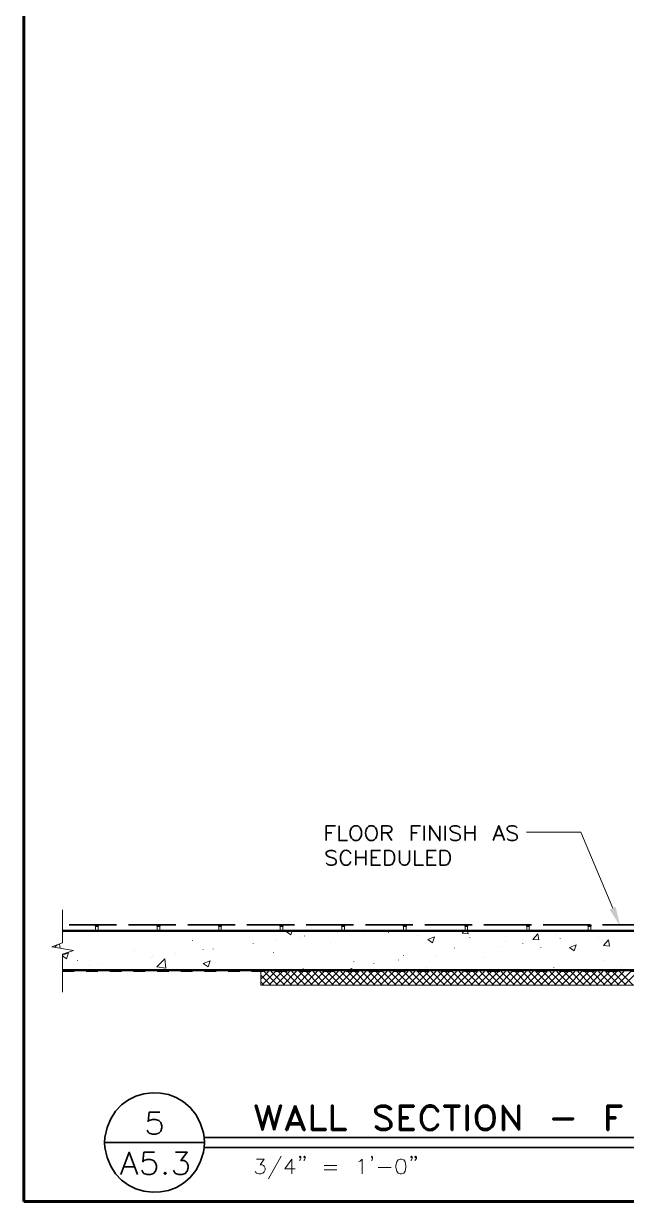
# Model space of a CAD drawing. Header units: inches. Extents: x 5 to 516, y -193 to 129.
# Drawn here: x 71.58 to 76.68, y -192.24 to -182.22 of the extents above; entities that cross this region are included whole.
import ezdxf

# ---------------------------------------------------------------- set-up
doc = ezdxf.new("R2010")
doc.units = ezdxf.units.IN
doc.header["$MEASUREMENT"] = 0
doc.linetypes.add('PDF_IMPORT', pattern=[1, 0.8, -0.2])
doc.layers.add('PDF8_Geometry', color=7, linetype='Continuous')
doc.layers.add('PDF8_Solid Fills', color=7, linetype='Continuous')

msp = doc.modelspace()

# ---------------------------------------------------------------- linework, layer by layer
at = {"layer": 'PDF8_Geometry', "lineweight": 60}
for points in [[(116.5799627, -192.1857845), (116.5799627, -162.1857821), (71.5799591, -162.1857821), (71.5799591, -192.1857845)], [(71.579958, -192.1857834), (116.5799616, -192.1857834)]]:
    msp.add_lwpolyline(points, dxfattribs=at)
at = {"layer": 'PDF8_Geometry', "lineweight": 35}
for points in [[(74.1388503, -189.1313387), (74.1388503, -189.0057831), (74.2166281, -189.0057831)], [(74.1388503, -189.0657832), (74.1866281, -189.0657832)], [(74.2466249, -189.0057831), (74.2466249, -189.1313387), (74.317736, -189.1313387)], [(74.4132919, -189.0124498), (74.4010697, -189.0057831), (74.3766253, -189.0057831), (74.3655141, -189.0124498), (74.3532919, -189.0235609)], [(74.5444045, -189.0124498), (74.5321823, -189.0057831), (74.5077378, -189.0057831), (74.4966267, -189.0124498), (74.4844045, -189.0235609)], [(74.6088482, -189.1313387), (74.6088482, -189.0057831), (74.6632927, -189.0057831), (74.6810704, -189.0124498), (74.686626, -189.0180053), (74.6932927, -189.0302275), (74.6932927, -189.0424498), (74.686626, -189.0535609), (74.6810704, -189.0602275), (74.6632927, -189.0657831), (74.6088482, -189.0657831)], [(74.651071, -189.0657832), (74.6932932, -189.1313388)], [(74.8599604, -189.1313387), (74.8599604, -189.0057831), (74.9366271, -189.0057831)], [(74.8599604, -189.0657832), (74.9066271, -189.0657832)], [(74.9666273, -189.0057831), (74.9666273, -189.1313387)], [(75.014402, -189.1313387), (75.014402, -189.0057831), (75.0977353, -189.1313387), (75.0977353, -189.0057831)], [(75.1455146, -189.0057831), (75.1455146, -189.1313387)], [(75.2699585, -189.023561), (75.2588474, -189.0124499), (75.2410696, -189.0057832), (75.2166251, -189.0057832), (75.1988474, -189.0124499), (75.1866251, -189.023561), (75.1866251, -189.0357832), (75.1932918, -189.0480055), (75.1988474, -189.053561), (75.2110696, -189.0602277), (75.2466251, -189.0713388), (75.2588474, -189.0780055), (75.2644029, -189.083561), (75.2699585, -189.0957832), (75.2699585, -189.113561), (75.2588474, -189.1257832), (75.2410696, -189.1313388), (75.2166251, -189.1313388), (75.1988474, -189.1257832), (75.1866251, -189.113561)], [(75.3121812, -189.0057831), (75.3121812, -189.1313387)], [(75.3121812, -189.0657832), (75.3955146, -189.0657832)], [(75.3955146, -189.0057831), (75.3955146, -189.1313387)], [(75.5499607, -189.1313387), (75.5977384, -189.0057831), (75.6455162, -189.1313387)], [(75.7532937, -189.023561), (75.7410714, -189.0124499), (75.7232937, -189.0057832), (75.6988492, -189.0057832), (75.6810714, -189.0124499), (75.6699603, -189.023561), (75.6699603, -189.0357832), (75.6755159, -189.0480055), (75.6810714, -189.053561), (75.6932937, -189.0602277), (75.7288492, -189.0713388), (75.7410714, -189.0780055), (75.746627, -189.083561), (75.7532937, -189.0957832), (75.7532937, -189.113561), (75.7410714, -189.1257832), (75.7232937, -189.1313388), (75.6988492, -189.1313388), (75.6810714, -189.1257832), (75.6699603, -189.113561)], [(74.3766253, -189.1313387), (74.4010697, -189.1313387), (74.4132919, -189.1257831)], [(74.5077378, -189.1313387), (74.5321823, -189.1313387), (74.5444045, -189.1257831)], [(75.5677377, -189.0891164), (75.6277377, -189.0891164)], [(74.2221837, -189.2324499), (74.2099615, -189.2202277), (74.1921837, -189.2146721), (74.1688504, -189.2146721), (74.1510726, -189.2202277), (74.1388503, -189.2324499), (74.1388503, -189.2446721), (74.1444059, -189.2568943), (74.1510726, -189.2624499), (74.1621837, -189.2680055), (74.1988504, -189.2802277), (74.2099615, -189.2857832), (74.2166281, -189.2924499), (74.2221837, -189.303561), (74.2221837, -189.3213388), (74.2099615, -189.333561), (74.1921837, -189.3402277), (74.1688504, -189.3402277), (74.1510726, -189.333561), (74.1388503, -189.3213388)], [(74.2644019, -189.2446722), (74.2577353, -189.26245), (74.2577353, -189.29245), (74.2644019, -189.3102277), (74.2699575, -189.3213389), (74.2821797, -189.3335611), (74.2932908, -189.3402277), (74.3177353, -189.3402277), (74.3299575, -189.3335611), (74.3410686, -189.3213389), (74.3477353, -189.3102277)], [(74.3477353, -189.2446722), (74.3410686, -189.23245), (74.3299575, -189.2202277)], [(74.3888504, -189.214672), (74.3888504, -189.3402276)], [(74.3888504, -189.2746721), (74.4721837, -189.2746721)], [(74.4721837, -189.214672), (74.4721837, -189.3402276)], [(74.5977362, -189.3402275), (74.5199584, -189.3402275), (74.5199584, -189.214672), (74.5977362, -189.214672)], [(74.5199584, -189.2746721), (74.5677362, -189.2746721)], [(74.7577378, -189.214672), (74.7577378, -189.3035609), (74.7644045, -189.3213387), (74.7766267, -189.3335609), (74.7944045, -189.3402276), (74.8055156, -189.3402276), (74.8232934, -189.3335609), (74.8355156, -189.3213387), (74.8421823, -189.3035609), (74.8421823, -189.214672)], [(74.8888504, -189.214672), (74.8888504, -189.3402276), (74.9610726, -189.3402276)], [(75.0677352, -189.3402275), (74.9910685, -189.3402275), (74.9910685, -189.214672), (75.0677352, -189.214672)], [(74.9910685, -189.2746721), (75.0377351, -189.2746721)], [(72.1877371, -189.8457833), (72.1877371, -189.8557833), (72.2088482, -189.8557833), (72.2088482, -189.8457833)], [(72.7088463, -189.8457833), (72.7088463, -189.8557833), (72.7299574, -189.8557833), (72.7299574, -189.8457833)], [(73.2299599, -189.8457833), (73.2299599, -189.8557833), (73.2499599, -189.8557833), (73.2499599, -189.8457833)], [(73.7499614, -189.8457833), (73.7499614, -189.8557833), (73.7710725, -189.8557833), (73.7710725, -189.8457833)], [(74.2710706, -189.8457833), (74.2710706, -189.8557833), (74.2921817, -189.8557833), (74.2921817, -189.8457833)], [(74.7921798, -189.8457833), (74.7921798, -189.8557833), (74.8132909, -189.8557833), (74.8132909, -189.8457833)], [(75.3132934, -189.8457833), (75.3132934, -189.8557833), (75.3332934, -189.8557833), (75.3332934, -189.8457833)], [(75.8344026, -189.8457833), (75.8344026, -189.8557833), (75.8544026, -189.8557833), (75.8544026, -189.8457833)], [(76.3544041, -189.8457833), (76.3544041, -189.8557833), (76.3755152, -189.8557833), (76.3755152, -189.8457833)], [(72.7310721, -191.4280056), (72.6410721, -191.4280056), (72.6321832, -191.5080056), (72.6410721, -191.4991167), (72.6688499, -191.4902278), (72.6955165, -191.4902278), (72.7221832, -191.4991167), (72.739961, -191.5168945), (72.7488499, -191.5435611), (72.7488499, -191.56245), (72.739961, -191.5891167), (72.7221832, -191.6068945), (72.6955165, -191.6157834), (72.6688499, -191.6157834), (72.6410721, -191.6068945), (72.6321832, -191.5980056), (72.6232943, -191.5802278)], [(72.2666248, -191.6446722), (72.2644025, -191.6857833), (72.2666248, -191.7268945)], [(73.1077359, -191.6857833), (72.2644025, -191.6857833)], [(73.0999581, -191.7680056), (73.1066248, -191.7268945), (73.1077359, -191.6857833), (73.1066248, -191.6446722), (73.0999581, -191.6035611)], [(73.105516, -191.6446722), (82.1344056, -191.6446722)], [(72.4010708, -191.9557834), (72.4721819, -191.7680056), (72.543293, -191.9557834)], [(72.6866249, -191.7680056), (72.5966249, -191.7680056), (72.587736, -191.8480056), (72.5966249, -191.8391167), (72.6232916, -191.8302278), (72.6510694, -191.8302278), (72.677736, -191.8391167), (72.6955138, -191.8568945), (72.7044027, -191.8835612), (72.7044027, -191.901339), (72.6955138, -191.9280056), (72.677736, -191.9468945), (72.6510694, -191.9557834), (72.6232916, -191.9557834), (72.5966249, -191.9468945), (72.587736, -191.9380056), (72.5788471, -191.9191167)], [(72.8644045, -191.7680056), (72.9632934, -191.7680056), (72.9099601, -191.8391167), (72.9366268, -191.8391167), (72.9544045, -191.8480056), (72.9632934, -191.8568945), (72.9721823, -191.8835612), (72.9721823, -191.901339), (72.9632934, -191.9280056), (72.9455157, -191.9468945), (72.918849, -191.9557834), (72.8910712, -191.9557834), (72.8644045, -191.9468945), (72.8555156, -191.9380056), (72.8466268, -191.9191167)], [(73.105516, -191.7280055), (82.1344056, -191.7280055)], [(72.4277364, -191.8924501), (72.5166253, -191.8924501)]]:
    msp.add_lwpolyline(points, dxfattribs=at)
at = {"layer": 'PDF8_Geometry', "lineweight": 15}
for points in [[(76.5610691, -189.7035611), (76.2910691, -189.0602277), (75.8310691, -189.0602277)], [(71.9077349, -190.4146721), (71.9077349, -190.0924499), (72.0021794, -190.0624499), (71.8177349, -190.0302277), (71.9077349, -189.9980054), (71.9077349, -189.7168943)], [(72.1877371, -189.8557833), (72.1877371, -189.8957833)], [(72.2088462, -189.8557833), (72.2088462, -189.8957833)], [(72.7088463, -189.8557833), (72.7088463, -189.8957833)], [(72.7299599, -189.8557833), (72.7299599, -189.8957833)], [(73.2299599, -189.8557833), (73.2299599, -189.8957833)], [(73.2499614, -189.8557833), (73.2499614, -189.8957833)], [(73.7499614, -189.8557833), (73.7499614, -189.8957833)], [(73.7710706, -189.8557833), (73.7710706, -189.8957833)], [(74.2710706, -189.8557833), (74.2710706, -189.8957833)], [(74.2921797, -189.8557833), (74.2921797, -189.8957833)], [(74.7921798, -189.8557833), (74.7921798, -189.8957833)], [(74.8132934, -189.8557833), (74.8132934, -189.8957833)], [(75.3132934, -189.8557833), (75.3132934, -189.8957833)], [(75.3332949, -189.8557833), (75.3332949, -189.8957833)], [(75.8344026, -189.8557833), (75.8344026, -189.8957833)], [(75.8544041, -189.8557833), (75.8544041, -189.8957833)], [(76.3544041, -189.8557833), (76.3544041, -189.8957833)], [(76.3755132, -189.8557833), (76.3755132, -189.8957833)], [(72.0366276, -189.9002277), (72.0366276, -189.8991166)], [(72.2488491, -189.8980055), (72.2488491, -189.8968944)], [(73.0066255, -189.9791165), (73.0066255, -189.9780054)], [(73.7099585, -189.9802278), (73.7099585, -189.9791167)], [(73.8399594, -189.9302276), (73.7988483, -189.9013387), (73.8132928, -189.8957832)], [(73.8399589, -189.9302276), (73.85107, -189.8957831)], [(73.918848, -189.95245), (73.918848, -189.9513389)], [(73.9532944, -189.9391167), (73.9532944, -189.9380056)], [(74.0177385, -189.8968945), (74.0177385, -189.8957834)], [(74.2344043, -189.9102276), (74.2344043, -189.9091164)], [(74.4632907, -189.9157832), (74.4632907, -189.9146721)], [(74.6644038, -189.9113389), (74.6644038, -189.9102278)], [(74.9077351, -189.9346721), (74.9077351, -189.933561)], [(75.0377361, -189.9968944), (74.9966249, -189.9691166), (75.0544027, -189.9457833)], [(75.0377355, -189.9968944), (75.0544022, -189.9457833)], [(75.3377355, -189.9202276), (75.2877355, -189.9157832), (75.3044022, -189.8957832)], [(75.3377392, -189.9202277), (75.3332947, -189.8957833)], [(75.3532918, -189.9535611), (75.3532918, -189.95245)], [(75.6521833, -189.98245), (75.6521833, -189.9813388)], [(75.7977363, -189.9724498), (75.7977363, -189.9713387)], [(75.9355139, -189.97245), (75.8855139, -189.9680055), (75.926625, -189.9202277)], [(75.935513, -189.9724498), (75.9266241, -189.9202276)], [(76.0732942, -189.9291165), (76.0732942, -189.9280054)], [(76.115517, -189.9624499), (76.115517, -189.9613388)], [(76.4399573, -189.95245), (76.4399573, -189.9513389)], [(76.5332923, -190.0246721), (76.4832923, -190.0202276), (76.5244034, -189.9724498)], [(76.5332914, -190.0246722), (76.5244025, -189.9724499)], [(71.8432908, -190.034672), (71.8632908, -190.0135609)], [(71.887738, -190.0424501), (71.8832935, -190.0068945)], [(71.9077349, -190.1013388), (71.958846, -190.0813388), (71.9421793, -190.1313388), (71.9077349, -190.1080055)], [(72.5199583, -190.0624498), (72.5199583, -190.0613387)], [(73.0988474, -190.0546721), (73.0988474, -190.053561)], [(73.1832929, -190.0491165), (73.1832929, -190.0480053)], [(73.5199583, -190.0013389), (73.5199583, -190.0002278)], [(73.6921815, -190.0780056), (73.6921815, -190.0768945)], [(74.1777365, -189.9946722), (74.1777365, -189.9935611)], [(75.2244036, -190.0413387), (75.2244036, -190.0402276)], [(75.5921834, -190.0313388), (75.5921834, -190.0302277)], [(75.7999607, -190.0046721), (75.7999607, -190.003561)], [(75.9544023, -190.0357834), (75.9544023, -190.0346723)], [(76.2355172, -190.0635612), (76.1944061, -190.0357834), (76.2521839, -190.01245)], [(76.2355166, -190.0635612), (76.2521833, -190.01245)], [(76.2421808, -189.9913388), (76.2421808, -189.9902277)], [(72.0344032, -190.1457832), (72.0344032, -190.144672)], [(72.1332937, -190.1868943), (72.1332937, -190.1857832)], [(72.2388484, -190.1757833), (72.2388484, -190.1746722)], [(72.6588472, -190.1180054), (72.6588472, -190.1168943)], [(72.6710723, -190.1135611), (72.6710723, -190.11245)], [(72.7810708, -190.2113388), (72.7066264, -190.2002276), (72.7721819, -190.1324499)], [(72.7810712, -190.2113389), (72.7721823, -190.13245)], [(72.8677366, -190.0902276), (72.8677366, -190.0891165)], [(73.1399585, -190.1991166), (73.0988474, -190.1702277), (73.1566252, -190.1480055)], [(73.1399579, -190.1991166), (73.1566246, -190.1480055)], [(73.2055142, -190.1613389), (73.2055142, -190.1602278)], [(74.3710688, -190.1568944), (74.3710688, -190.1557833)], [(74.5410721, -190.1702277), (74.5410721, -190.1691166)], [(74.7499615, -190.14245), (74.7499615, -190.1413388)], [(74.7910721, -190.103561), (74.7910721, -190.1024498)], [(75.0655133, -190.1013388), (75.0655133, -190.1002277)], [(75.467735, -190.1191167), (75.467735, -190.1180056)], [(76.4955129, -190.1446721), (76.4955129, -190.143561)], [(73.5855146, -190.303561), (73.6499591, -190.2391166)], [(73.5855146, -190.2446723), (73.5910702, -190.2391167)], [(73.5855146, -190.2391167), (73.5855146, -190.3535611)], [(73.6699602, -190.353561), (73.5855157, -190.2691165)], [(73.5944031, -190.353561), (73.7088476, -190.2391165)], [(73.7288478, -190.353561), (73.6132922, -190.2391165)], [(73.6532908, -190.353561), (73.7677352, -190.2391165)], [(73.7877354, -190.353561), (73.6721798, -190.2391165)], [(73.7121829, -190.353561), (73.8266274, -190.2391165)], [(73.8466276, -190.353561), (73.731072, -190.2391165)], [(73.7710706, -190.353561), (73.885515, -190.2391165)], [(73.9055152, -190.353561), (73.7899596, -190.2391165)], [(73.8299582, -190.353561), (73.9444026, -190.2391165)], [(73.9644028, -190.353561), (73.8488473, -190.2391165)], [(73.8888503, -190.353561), (74.0032948, -190.2391165)], [(74.0232904, -190.353561), (73.908846, -190.2391165)], [(73.9421815, -190.2157831), (73.9421815, -190.214672)], [(73.947738, -190.353561), (74.0621824, -190.2391165)], [(74.0821826, -190.353561), (73.9677381, -190.2391165)], [(74.0066256, -190.353561), (74.12107, -190.2391165)], [(74.1410702, -190.353561), (74.0266258, -190.2391165)], [(74.0655132, -190.353561), (74.1799577, -190.2391165)], [(74.1999578, -190.353561), (74.0855134, -190.2391165)], [(74.1244054, -190.353561), (74.2388498, -190.2391165)], [(74.25885, -190.353561), (74.1444055, -190.2391165)], [(74.183293, -190.353561), (74.2977374, -190.2391165)], [(74.3177376, -190.353561), (74.2032932, -190.2391165)], [(74.2421806, -190.353561), (74.3566251, -190.2391165)], [(74.3766253, -190.353561), (74.2621808, -190.2391165)], [(74.3010682, -190.353561), (74.4155127, -190.2391165)], [(74.3177376, -190.2291165), (74.3544043, -190.214672)], [(74.4355129, -190.353561), (74.3210684, -190.2391165)], [(74.3499597, -190.2291165), (74.3544041, -190.214672)], [(74.3599604, -190.353561), (74.4744048, -190.2391165)], [(74.494405, -190.353561), (74.3799606, -190.2391165)], [(74.418848, -190.353561), (74.5332925, -190.2391165)], [(74.5532927, -190.353561), (74.4388482, -190.2391165)], [(74.4777356, -190.353561), (74.5921801, -190.2391165)], [(74.6121803, -190.353561), (74.4977358, -190.2391165)], [(74.5366278, -190.353561), (74.6510723, -190.2391165)], [(74.6710724, -190.353561), (74.556628, -190.2391165)], [(74.5955154, -190.353561), (74.7099599, -190.2391165)], [(74.7299601, -190.353561), (74.6155156, -190.2391165)], [(74.6544031, -190.353561), (74.7699586, -190.2391165)], [(74.7888477, -190.353561), (74.6744032, -190.2391165)], [(74.7132907, -190.353561), (74.8288462, -190.2391165)], [(74.8477353, -190.353561), (74.7332909, -190.2391165)], [(74.7721828, -190.353561), (74.8877384, -190.2391165)], [(74.9066275, -190.353561), (74.792183, -190.2391165)], [(74.8310705, -190.353561), (74.946626, -190.2391165)], [(74.9655151, -190.353561), (74.8510706, -190.2391165)], [(74.8899581, -190.353561), (74.9966248, -190.2480054), (75.0055136, -190.2391165)], [(75.0244027, -190.353561), (74.9099583, -190.2391165)], [(74.9488502, -190.353561), (74.996628, -190.3068943), (75.0644058, -190.2391165)], [(75.0832949, -190.353561), (74.9688504, -190.2391165)], [(74.98218, -190.2024501), (74.98218, -190.201339)], [(75.0088501, -190.353561), (75.1232945, -190.2391165)], [(75.1421825, -190.353561), (75.027738, -190.2391165)], [(75.0677377, -190.353561), (75.1821821, -190.2391165)], [(75.2010701, -190.353561), (75.0866257, -190.2391165)], [(75.1266253, -190.353561), (75.2410698, -190.2391165)], [(75.2599578, -190.353561), (75.1455133, -190.2391165)], [(75.1855129, -190.353561), (75.2999574, -190.2391165)], [(75.3199576, -190.353561), (75.2466242, -190.2813387), (75.204402, -190.2391165)], [(75.2444051, -190.353561), (75.2466273, -190.3513387), (75.3588495, -190.2391165)], [(75.3788497, -190.353561), (75.2632942, -190.2391165)], [(75.3032927, -190.353561), (75.4177372, -190.2391165)], [(75.4377374, -190.353561), (75.3221818, -190.2391165)], [(75.3621803, -190.353561), (75.4766248, -190.2391165)], [(75.496625, -190.353561), (75.3810694, -190.2391165)], [(75.4210725, -190.353561), (75.5355169, -190.2391165)], [(75.5555171, -190.353561), (75.4399616, -190.2391165)], [(75.4799601, -190.353561), (75.5944046, -190.2391165)], [(75.6144048, -190.353561), (75.4999603, -190.2391165)], [(75.5388477, -190.353561), (75.6532922, -190.2391165)], [(75.6732924, -190.353561), (75.5588479, -190.2391165)], [(75.5977354, -190.353561), (75.7121798, -190.2391165)], [(75.73218, -190.353561), (75.6177356, -190.2391165)], [(75.6566275, -190.353561), (75.771072, -190.2391165)], [(75.7910722, -190.353561), (75.6766277, -190.2391165)], [(75.7155152, -190.353561), (75.8299596, -190.2391165)], [(75.8499598, -190.353561), (75.7355153, -190.2391165)], [(75.7744028, -190.353561), (75.8888472, -190.2391165)], [(75.9088474, -190.353561), (75.794403, -190.2391165)], [(75.8332949, -190.353561), (75.9477394, -190.2391165)], [(75.967735, -190.353561), (75.8532906, -190.2391165)], [(75.8921826, -190.353561), (76.006627, -190.2391165)], [(76.0266272, -190.353561), (75.9121827, -190.2391165)], [(75.9510702, -190.353561), (76.0655146, -190.2391165)], [(76.0855148, -190.353561), (75.9710704, -190.2391165)], [(76.0099578, -190.353561), (76.1244023, -190.2391165)], [(76.1444024, -190.353561), (76.029958, -190.2391165)], [(76.0632935, -190.2068943), (76.0632935, -190.2057832)], [(76.06885, -190.353561), (76.1832944, -190.2391165)], [(76.2032946, -190.353561), (76.0888501, -190.2391165)], [(76.1277376, -190.353561), (76.242182, -190.2391165)], [(76.2621822, -190.353561), (76.1477378, -190.2391165)], [(76.1866252, -190.353561), (76.3010697, -190.2391165)], [(76.3210699, -190.353561), (76.2066254, -190.2391165)], [(76.2455128, -190.353561), (76.3599573, -190.2391165)], [(76.3799575, -190.353561), (76.265513, -190.2391165)], [(76.304405, -190.353561), (76.4199606, -190.2391165)], [(76.4388496, -190.353561), (76.3244052, -190.2391165)], [(76.3632926, -190.353561), (76.4788482, -190.2391165)], [(76.4977373, -190.353561), (76.3832928, -190.2391165)], [(76.4221802, -190.353561), (76.5377358, -190.2391165)], [(76.4232924, -190.2224498), (76.4232924, -190.2213387)], [(76.5566249, -190.353561), (76.4421804, -190.2391165)], [(76.4810724, -190.353561), (76.596628, -190.2391165)], [(76.615517, -190.353561), (76.5010726, -190.2391165)], [(76.53996, -190.353561), (76.6555156, -190.2391165)], [(76.6744047, -190.353561), (76.5599602, -190.2391165)], [(76.5999598, -190.353561), (76.7144043, -190.2391165)], [(76.7332923, -190.353561), (76.6188478, -190.2391165)], [(76.6321819, -190.194672), (76.6321819, -190.1935609)], [(76.6588475, -190.353561), (76.7732919, -190.2391165)], [(77.4188483, -191.1724499), (77.4188483, -190.353561), (73.5855146, -190.353561)], [(73.6099603, -190.353561), (73.5855159, -190.3280054)], [(73.5488483, -191.8257833), (73.6144039, -191.8257833), (73.5788483, -191.8735611), (73.5966261, -191.8735611), (73.6088483, -191.8791166), (73.6144039, -191.8857833), (73.6210705, -191.9035611), (73.6210705, -191.9157833), (73.6144039, -191.9335611), (73.6032928, -191.9446722), (73.585515, -191.9513389), (73.5677372, -191.9513389), (73.5488483, -191.9446722), (73.5432928, -191.9391167), (73.5377372, -191.9268944)], [(73.7577378, -191.8024501), (73.6510711, -191.9924501)], [(73.8466276, -191.9513389), (73.8466276, -191.8257833), (73.7877387, -191.9091167), (73.8766276, -191.9091167)], [(73.9244044, -191.8080057), (73.9188489, -191.8146724), (73.9121822, -191.8080057), (73.9188489, -191.8024501), (73.9244044, -191.8080057), (73.9244044, -191.8202279), (73.9188489, -191.8324501), (73.9121822, -191.8380057)], [(73.9599586, -191.8080057), (73.954403, -191.8146724), (73.9477363, -191.8080057), (73.954403, -191.8024501), (73.9599586, -191.8080057), (73.9599586, -191.8202279), (73.954403, -191.8324501), (73.9477363, -191.8380057)], [(74.1210688, -191.8791167), (74.2277354, -191.8791167)], [(74.4121794, -191.8502279), (74.4244016, -191.8435612), (74.4421794, -191.8257834), (74.4421794, -191.951339)], [(74.5310713, -191.8080057), (74.5255158, -191.8146724), (74.5199602, -191.8080057), (74.5255158, -191.8024501), (74.5310713, -191.8080057), (74.5310713, -191.8202279), (74.5255158, -191.8324501), (74.5199602, -191.8380057)], [(74.8644047, -191.8080057), (74.8588491, -191.8146724), (74.8532936, -191.8080057), (74.8588491, -191.8024501), (74.8644047, -191.8080057), (74.8644047, -191.8202279), (74.8588491, -191.8324501), (74.8532936, -191.8380057)], [(74.901071, -191.8080057), (74.8944043, -191.8146724), (74.8888488, -191.8080057), (74.8944043, -191.8024501), (74.901071, -191.8080057), (74.901071, -191.8202279), (74.8944043, -191.8324501), (74.8888488, -191.8380057)], [(74.1210688, -191.9157833), (74.2277354, -191.9157833)], [(74.578846, -191.8980057), (74.6866238, -191.8980057)]]:
    msp.add_lwpolyline(points, dxfattribs=at)
at = {"layer": 'PDF8_Geometry', "lineweight": 35}
for points in [[(74.6332939, -189.3402275), (74.6332939, -189.214672), (74.674405, -189.214672), (74.6932939, -189.2202275), (74.704405, -189.2324497), (74.7110717, -189.244672), (74.7166273, -189.2624497), (74.7166273, -189.2924498), (74.7110717, -189.3102275), (74.704405, -189.3213386), (74.6932939, -189.3335609), (74.674405, -189.3402275)], [(75.1032918, -189.3402275), (75.1032918, -189.214672), (75.145514, -189.214672), (75.1632918, -189.2202275), (75.175514, -189.2324497), (75.1810696, -189.244672), (75.1866251, -189.2624497), (75.1866251, -189.2924498), (75.1810696, -189.3102275), (75.175514, -189.3213386), (75.1632918, -189.3335609), (75.145514, -189.3402275)], [(72.7755147, -191.9380055), (72.7666258, -191.9468944), (72.7755147, -191.9557833), (72.7844036, -191.9468944)]]:
    msp.add_lwpolyline(points, close=True, dxfattribs=at)
at = {"layer": 'PDF8_Geometry', "linetype": 'PDF_IMPORT', "lineweight": 35, "ltscale": 0.501111}
msp.add_lwpolyline([(76.8755133, -189.8457832), (71.9077371, -189.8457832)], dxfattribs=at)
at = {"layer": 'PDF8_Geometry', "lineweight": 50}
for points in [[(71.9077349, -189.8957831), (77.5021799, -189.8957831)], [(77.5021816, -189.8957831), (77.5021816, -190.2291165), (71.9077366, -190.2291165)], [(73.6977363, -191.5813389), (73.6488474, -191.4035611), (73.5988474, -191.5813389), (73.5399585, -191.3735611), (73.5488474, -191.3735611), (73.5988474, -191.5513389), (73.6488474, -191.3735611)], [(73.6488465, -191.3735611), (73.6977354, -191.5513389)], [(73.6977378, -191.5813389), (73.7577378, -191.3735611), (73.7477378, -191.3735611), (73.6977378, -191.5513389)], [(73.8766252, -191.3735611), (73.7977363, -191.5813389)], [(73.8766252, -191.3735613), (73.9566252, -191.5813391), (73.9466252, -191.5813391), (73.8766252, -191.4035613), (73.8077363, -191.5813391), (73.7977363, -191.5813391)], [(74.8788466, -191.3735611), (74.7599577, -191.3735611), (74.7599577, -191.5813389)], [(74.8788473, -191.3735612), (74.8788473, -191.3835612), (74.7699584, -191.3835612), (74.7699584, -191.571339), (74.8788473, -191.571339), (74.8788473, -191.581339), (74.7599584, -191.581339)], [(74.947738, -191.50245), (74.947738, -191.45245), (74.957738, -191.42245), (74.977738, -191.3935611), (74.997738, -191.3835611), (75.037738, -191.3835611), (75.057738, -191.3935611), (75.067738, -191.4035611), (75.0766269, -191.42245), (75.0866269, -191.42245), (75.0766269, -191.4035611), (75.057738, -191.3835611)], [(75.1966259, -191.3835612), (75.1966259, -191.581339)], [(75.2066266, -191.3835612), (75.2066266, -191.581339), (75.1966266, -191.581339)], [(75.5232918, -191.3835611), (75.5032918, -191.3735611), (75.4644029, -191.3735611), (75.4444029, -191.3835611), (75.4244029, -191.4035611)], [(75.7710707, -191.5813389), (75.7710707, -191.3735611), (75.7621818, -191.3735611), (75.7621818, -191.5513389), (75.6321818, -191.3735611), (75.6321818, -191.5813389)], [(76.6344032, -191.3735611), (76.5155143, -191.3735611), (76.5155143, -191.5813389)], [(76.6344039, -191.3735612), (76.6344039, -191.3835612), (76.525515, -191.3835612), (76.525515, -191.581339), (76.515515, -191.581339)], [(74.7699584, -191.4724499), (74.8288473, -191.4724499), (74.8288473, -191.4824499), (74.7699584, -191.4824499)], [(74.947738, -191.42245), (74.937738, -191.45245), (74.937738, -191.50245)], [(75.7710714, -191.5813391), (75.6421825, -191.4035613), (75.6421825, -191.5813391), (75.6321825, -191.5813391)], [(76.525515, -191.4724499), (76.585515, -191.4724499), (76.585515, -191.4824499), (76.525515, -191.4824499)], [(73.8177376, -191.53245), (73.9366265, -191.53245)], [(73.8266261, -191.5224501), (73.9266261, -191.5224501)], [(75.057738, -191.5713389), (75.0766269, -191.5513389), (75.0866269, -191.53245), (75.0766269, -191.53245), (75.067738, -191.5513389), (75.057738, -191.5613389)], [(75.4644029, -191.5813389), (75.5032918, -191.5813389), (75.5232918, -191.5713389)]]:
    msp.add_lwpolyline(points, dxfattribs=at)
at = {"layer": 'PDF8_Geometry', "linetype": 'PDF_IMPORT', "lineweight": 15, "ltscale": 0.102222}
msp.add_lwpolyline([(71.9077349, -190.2391167), (77.5288468, -190.2391167)], dxfattribs=at)
at = {"layer": 'PDF8_Geometry', "lineweight": 50}
for points in [[(74.0155141, -191.5813389), (74.0155141, -191.3735611), (74.0255141, -191.3735611), (74.0255141, -191.5713389), (74.134403, -191.5713389), (74.134403, -191.5813389)], [(74.1844052, -191.5813389), (74.1844052, -191.3735611), (74.1944052, -191.3735611), (74.1944052, -191.5713389), (74.3032941, -191.5713389), (74.3032941, -191.5813389)], [(74.5510683, -191.5513391), (74.5710683, -191.5713391), (74.6010683, -191.5813391), (74.6410683, -191.5813391), (74.6699572, -191.5713391), (74.6899572, -191.5513391), (74.6899572, -191.5224502), (74.6799572, -191.5024502), (74.6599572, -191.4824502), (74.6410683, -191.4724502), (74.5910683, -191.4524502), (74.5710683, -191.4424502), (74.5610683, -191.4224502), (74.5610683, -191.4035613), (74.5710683, -191.3935613), (74.6010683, -191.3835613), (74.6410683, -191.3835613), (74.6599572, -191.3935613), (74.6699572, -191.4035613), (74.6899572, -191.4035613), (74.6699572, -191.3835613), (74.6410683, -191.3735613), (74.6010683, -191.3735613), (74.5710683, -191.3835613), (74.5510683, -191.4035613), (74.5510683, -191.4224502), (74.5610683, -191.4424502), (74.5710683, -191.4524502), (74.5910683, -191.4624502), (74.6410683, -191.4824502), (74.6599572, -191.4924502), (74.6699572, -191.5024502), (74.6799572, -191.5224502), (74.6799572, -191.5513391), (74.6699572, -191.5613391), (74.6410683, -191.5713391), (74.6010683, -191.5713391), (74.5810683, -191.5613391), (74.5710683, -191.5513391)], [(75.2655149, -191.3835611), (75.136626, -191.3835611), (75.136626, -191.3735611), (75.2655149, -191.3735611)], [(75.335514, -191.5813389), (75.335514, -191.3735611), (75.325514, -191.3735611), (75.325514, -191.5813389)], [(75.4744037, -191.3835612), (75.4444037, -191.3935612), (75.4244037, -191.4224501), (75.4144037, -191.4524501), (75.4144037, -191.5024501), (75.4244037, -191.5324501), (75.4444037, -191.561339), (75.4744037, -191.571339), (75.4932926, -191.571339), (75.5232926, -191.561339), (75.5432926, -191.5324501), (75.5532926, -191.5024501), (75.5532926, -191.4524501), (75.5432926, -191.4224501), (75.5232926, -191.3935612), (75.4932926, -191.3835612)], [(76.2277381, -191.4924501), (76.0588492, -191.4924501), (76.0588492, -191.4824501), (76.2277381, -191.4824501)]]:
    msp.add_lwpolyline(points, close=True, dxfattribs=at)
at = {"layer": 'PDF8_Geometry', "lineweight": 15}
msp.add_lwpolyline([(74.7632943, -191.8257833), (74.7455165, -191.83245), (74.7344054, -191.8502278), (74.7277387, -191.8791166), (74.7277387, -191.8980055), (74.7344054, -191.9268944), (74.7455165, -191.9446722), (74.7632943, -191.9513389), (74.7755165, -191.9513389), (74.7932943, -191.9446722), (74.8055165, -191.9268944), (74.8110721, -191.8980055), (74.8110721, -191.8791166), (74.8055165, -191.8502278), (74.7932943, -191.83245), (74.7755165, -191.8257833)], close=True, dxfattribs=at)
at = {"layer": 'PDF8_Geometry', "lineweight": 35}
for points in [[(74.3532919, -189.0235609), (74.3310882, -189.0572276), (74.3360697, -189.1144868), (74.3766253, -189.1313387)], [(74.4132919, -189.1257831), (74.4456067, -189.0988757), (74.4465512, -189.0380609), (74.4132919, -189.0124498)], [(74.4844045, -189.0235609), (74.4622193, -189.0572276), (74.4671823, -189.1144868), (74.5077378, -189.1313387)], [(74.5444045, -189.1257831), (74.5767193, -189.0988942), (74.5776638, -189.0380424), (74.5444045, -189.0124498)], [(74.3299575, -189.2202277), (74.3043834, -189.2037833), (74.2728279, -189.2163574), (74.2644019, -189.2446722)], [(73.0999581, -191.6035611), (72.99081, -191.1291537), (72.3281247, -191.1624315), (72.2666248, -191.6446722)], [(72.2666248, -191.7268945), (72.3276988, -192.2092278), (72.9912914, -192.2423945), (73.0999581, -191.7680056)]]:
    msp.add_open_spline(points, degree=3, dxfattribs=at)
at = {"layer": 'PDF8_Geometry', "lineweight": 50}
for points in [[(75.057738, -191.3835611), (75.0153862, -191.3538389), (74.9646825, -191.377987), (74.947738, -191.42245)], [(75.5232918, -191.5713389), (75.579477, -191.5285055), (75.579477, -191.4263944), (75.5232918, -191.3835611)], [(75.4244029, -191.4035611), (75.385514, -191.4586722), (75.3982918, -191.5581537), (75.4644029, -191.5813389)], [(74.937738, -191.50245), (74.9483491, -191.560487), (74.9994973, -191.60895), (75.057738, -191.5713389)], [(74.947738, -191.50245), (74.9590158, -191.560987), (75.0024603, -191.5954315), (75.057738, -191.5613389)]]:
    msp.add_open_spline(points, degree=3, dxfattribs=at)
at = {"layer": 'PDF8_Solid Fills', "lineweight": 50, "transparency": 33554559}
msp.add_solid([(76.5866271, -189.6935609), (76.6255159, -189.8580054), (76.5355159, -189.714672)], dxfattribs=at)

doc.saveas('drawing.dxf')
